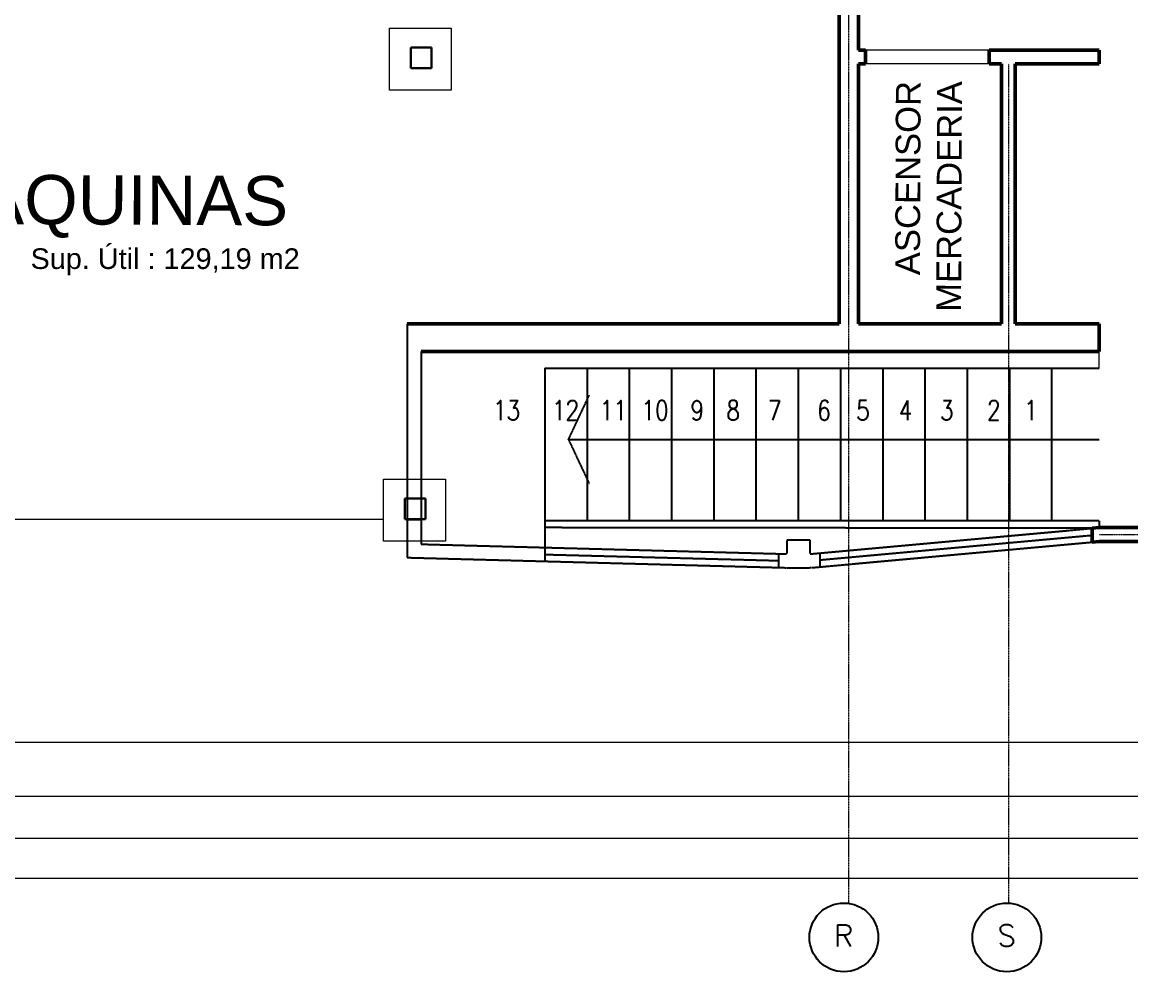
# Model space of a CAD drawing. Header units: inches. Extents: x -955375 to 106222, y -96450 to 64845.
# Drawn here: x 76002 to 84246, y 11880 to 18938 of the extents above; entities that cross this region are included whole.
import ezdxf
from ezdxf.enums import TextEntityAlignment as Align

# ---------------------------------------------------------------- set-up
doc = ezdxf.new("R2010")
doc.units = ezdxf.units.IN
doc.header["$MEASUREMENT"] = 0
for name, pattern in [('CENTER2', [1.125, 0.75, -0.125, 0.125, -0.125]), ('CONTINUA', [0]), ('HIDDEN', [0.375, 0.25, -0.125])]:
    doc.linetypes.add(name, pattern=pattern)
for name, color, linetype in [('023_MUROS_2', 7, 'Continuous'), ('A_INDICADORES', 1, 'Continuous'), ('A_TEXTOLOCAL', 3, 'Continuous'), ('DIBUJO', 2, 'Continuous'), ('VENTANAS', 42, 'Continuous')]:
    doc.layers.add(name, color=color, linetype=linetype)
doc.layers.add('06 textos y cotas', color=4, linetype='Continuous', lineweight=15)
doc.layers.add('ACHUTECH', color=24, linetype='Continuous', lineweight=18)
doc.styles.add('18', font='Romans.shx', dxfattribs={"width": 0.8, "height": 18})
doc.styles.get("Standard").update_dxf_attribs({"font": 'isocp2.shx'})
doc.styles.add('TEXTO-100', font='romans.shx', dxfattribs={"height": 0.15})
doc.dimstyles.new('SUPERPEQUEÑA', dxfattribs={"dimtxt": 0.1, "dimasz": 0.05, "dimexe": 0.1, "dimexo": 0.15, "dimgap": 0.05, "dimtad": 1, "dimzin": 0, "dimdsep": 46, "dimtxsty": 'Standard', "dimblk1": 'CRUZZ', "dimblk2": 'CRUZZ', "dimsah": 1, "dimcen": 0.03, "dimse1": 1, "dimse2": 1, "dimclrd": 109, "dimclre": 4, "dimclrt": 173, "dimadec": 0, "dimazin": 0, "dimtfac": 1, "dimtix": 1, "dimtmove": 1, "dimatfit": 3, "dimldrblk": 'CRUZZ', "dimfxl": 1, "dimtolj": 1, "dimtzin": 0, "dimlwd": -1, "dimarcsym": 0})

# ---------------------------------------------------------------- blocks, each defined once
blk = doc.blocks.new('CRUZ')
at = {"layer": 'DIBUJO', "color": 7, "lineweight": -3}
for p, q in [((-0.2186156304733231, 0), (0.2186156304733231, 0)), ((0, 0.2186156304733231), (0, -0.2186156304733231))]:
    blk.add_line(p, q, dxfattribs=at)
at = {"layer": 'DIBUJO', "color": 7, "lineweight": -3, "const_width": 0.05}
blk.add_lwpolyline([(-0.025000000000091, 0, 1), (0.025000000000091, 0, 1)], format="xyb", close=True, dxfattribs=at)
blk = doc.blocks.new('CRUZZ')
at = {"layer": 'DIBUJO', "color": 3, "xscale": 10, "yscale": 10, "zscale": 10}
blk.add_blockref('CRUZ', (0, 0), dxfattribs=at)
blk = doc.blocks.new('*D104')
at = {"layer": 'ACHUTECH', "color": 7, "ltscale": 500, "transparency": 16777216}
blk.add_line((67501.88872463476, 13588.06786039414), (82077.13362649319, 13588.06786039414), dxfattribs=at)
at = {"layer": 'Defpoints', "color": 0, "linetype": 'CONTINUA', "ltscale": 500, "transparency": 16777216}
for p in [(67501.83872463476, 22658.46661030367), (82077.18362649319, 16695.36059080642), (82077.18362649319, 13588.06786039414)]:
    blk.add_point(p, dxfattribs=at)
at = {"layer": 'ACHUTECH', "color": 7, "linetype": 'CONTINUA', "ltscale": 500, "transparency": 16777216, "xscale": 0.05, "yscale": 0.05, "zscale": 0.05, "rotation": 180}
blk.add_blockref('CRUZZ', (67501.83872463476, 13588.06786039414), dxfattribs=at)
at = {"layer": 'ACHUTECH', "color": 7, "linetype": 'CONTINUA', "ltscale": 500, "transparency": 16777216, "xscale": 0.05, "yscale": 0.05, "zscale": 0.05}
blk.add_blockref('CRUZZ', (82077.18362649319, 13588.06786039414), dxfattribs=at)
at = {"layer": 'ACHUTECH', "color": 7, "linetype": 'CONTINUA', "lineweight": 13, "ltscale": 500, "transparency": 16777216, "insert": (74789.51117556397, 13588.16286039414), "char_height": 0.15, "attachment_point": 5}
blk.add_mtext('\\A1;14575.34', dxfattribs=at)
blk = doc.blocks.new('*D105')
at = {"layer": 'ACHUTECH', "color": 7, "ltscale": 500, "transparency": 16777216}
blk.add_line((82077.2336264932, 13588.06786039414), (82220.32999745823, 13588.06786039414), dxfattribs=at)
at = {"layer": 'Defpoints', "color": 0, "linetype": 'CONTINUA', "ltscale": 500, "transparency": 16777216}
for p in [(82077.18362649319, 16695.36059080642), (82220.37999745824, 16695.36059080642), (82220.37999745824, 13588.06786039414)]:
    blk.add_point(p, dxfattribs=at)
at = {"layer": 'ACHUTECH', "color": 7, "linetype": 'CONTINUA', "ltscale": 500, "transparency": 16777216, "xscale": 0.05, "yscale": 0.05, "zscale": 0.05, "rotation": 180}
blk.add_blockref('CRUZZ', (82077.18362649319, 13588.06786039414), dxfattribs=at)
at = {"layer": 'ACHUTECH', "color": 7, "linetype": 'CONTINUA', "ltscale": 500, "transparency": 16777216, "xscale": 0.05, "yscale": 0.05, "zscale": 0.05}
blk.add_blockref('CRUZZ', (82220.37999745824, 13588.06786039414), dxfattribs=at)
at = {"layer": 'ACHUTECH', "color": 7, "linetype": 'CONTINUA', "lineweight": 13, "ltscale": 500, "transparency": 16777216, "insert": (82148.78181197571, 13588.16287515792), "char_height": 0.15, "attachment_point": 5}
blk.add_mtext('\\A1;143.20', dxfattribs=at)
blk = doc.blocks.new('*D106')
at = {"layer": 'ACHUTECH', "color": 7, "ltscale": 500, "transparency": 16777216}
blk.add_line((82220.42999745824, 13588.06786039414), (83284.07446748952, 13588.06786039414), dxfattribs=at)
at = {"layer": 'Defpoints', "color": 0, "linetype": 'CONTINUA', "ltscale": 500, "transparency": 16777216}
for p in [(82220.37999745824, 16695.36059080642), (83284.12446748953, 16695.36059080642), (83284.12446748953, 13588.06786039414)]:
    blk.add_point(p, dxfattribs=at)
at = {"layer": 'ACHUTECH', "color": 7, "linetype": 'CONTINUA', "ltscale": 500, "transparency": 16777216, "xscale": 0.05, "yscale": 0.05, "zscale": 0.05, "rotation": 180}
blk.add_blockref('CRUZZ', (82220.37999745824, 13588.06786039414), dxfattribs=at)
at = {"layer": 'ACHUTECH', "color": 7, "linetype": 'CONTINUA', "ltscale": 500, "transparency": 16777216, "xscale": 0.05, "yscale": 0.05, "zscale": 0.05}
blk.add_blockref('CRUZZ', (83284.12446748953, 13588.06786039414), dxfattribs=at)
at = {"layer": 'ACHUTECH', "color": 7, "linetype": 'CONTINUA', "lineweight": 13, "ltscale": 500, "transparency": 16777216, "insert": (82752.25223247388, 13588.16286039414), "char_height": 0.15, "attachment_point": 5}
blk.add_mtext('\\A1;1063.74', dxfattribs=at)
blk = doc.blocks.new('*D107')
at = {"layer": 'ACHUTECH', "color": 7, "ltscale": 500, "transparency": 16777216}
blk.add_line((83284.17446748953, 13588.06786039414), (83386.35758960785, 13588.06786039414), dxfattribs=at)
at = {"layer": 'Defpoints', "color": 0, "linetype": 'CONTINUA', "ltscale": 500, "transparency": 16777216}
for p in [(83284.12446748953, 16695.36059080642), (83386.40758960786, 16695.36059080642), (83386.40758960786, 13588.06786039414)]:
    blk.add_point(p, dxfattribs=at)
at = {"layer": 'ACHUTECH', "color": 7, "linetype": 'CONTINUA', "ltscale": 500, "transparency": 16777216, "xscale": 0.05, "yscale": 0.05, "zscale": 0.05, "rotation": 180}
blk.add_blockref('CRUZZ', (83284.12446748953, 13588.06786039414), dxfattribs=at)
at = {"layer": 'ACHUTECH', "color": 7, "linetype": 'CONTINUA', "ltscale": 500, "transparency": 16777216, "xscale": 0.05, "yscale": 0.05, "zscale": 0.05}
blk.add_blockref('CRUZZ', (83386.40758960786, 13588.06786039414), dxfattribs=at)
at = {"layer": 'ACHUTECH', "color": 7, "linetype": 'CONTINUA', "lineweight": 13, "ltscale": 500, "transparency": 16777216, "insert": (83335.26602854869, 13588.16287515792), "char_height": 0.15, "attachment_point": 5}
blk.add_mtext('\\A1;102.28', dxfattribs=at)
blk = doc.blocks.new('*D108')
at = {"layer": 'ACHUTECH', "color": 7, "ltscale": 500, "transparency": 16777216}
blk.add_line((83386.45758960786, 13588.06786039414), (84951.28935801772, 13588.06786039414), dxfattribs=at)
at = {"layer": 'Defpoints', "color": 0, "linetype": 'CONTINUA', "ltscale": 500, "transparency": 16777216}
for p in [(83386.40758960786, 16695.36059080642), (84951.33935801772, 15181.57038345562), (84951.33935801772, 13588.06786039414)]:
    blk.add_point(p, dxfattribs=at)
at = {"layer": 'ACHUTECH', "color": 7, "linetype": 'CONTINUA', "ltscale": 500, "transparency": 16777216, "xscale": 0.05, "yscale": 0.05, "zscale": 0.05, "rotation": 180}
blk.add_blockref('CRUZZ', (83386.40758960786, 13588.06786039414), dxfattribs=at)
at = {"layer": 'ACHUTECH', "color": 7, "linetype": 'CONTINUA', "ltscale": 500, "transparency": 16777216, "xscale": 0.05, "yscale": 0.05, "zscale": 0.05}
blk.add_blockref('CRUZZ', (84951.33935801772, 13588.06786039414), dxfattribs=at)
at = {"layer": 'ACHUTECH', "color": 7, "linetype": 'CONTINUA', "lineweight": 13, "ltscale": 500, "transparency": 16777216, "insert": (84168.8734738128, 13588.16286039414), "char_height": 0.15, "attachment_point": 5}
blk.add_mtext('\\A1;1564.93', dxfattribs=at)
blk = doc.blocks.new('*D23')
at = {"layer": 'ACHUTECH', "color": 7, "ltscale": 500, "transparency": 16777216}
blk.add_line((58848.7365934254, 13185.58365498089), (85769.55433496424, 13185.58365498089), dxfattribs=at)
at = {"layer": 'Defpoints', "color": 0, "linetype": 'CONTINUA', "ltscale": 500, "transparency": 16777216}
for p in [(58848.6865934254, 16280.97807027314), (85769.60433496424, 15258.14684909059), (85769.60433496424, 13185.58365498089)]:
    blk.add_point(p, dxfattribs=at)
at = {"layer": 'ACHUTECH', "color": 7, "linetype": 'CONTINUA', "ltscale": 500, "transparency": 16777216, "xscale": 0.05, "yscale": 0.05, "zscale": 0.05, "rotation": 180}
blk.add_blockref('CRUZZ', (58848.6865934254, 13185.58365498089), dxfattribs=at)
at = {"layer": 'ACHUTECH', "color": 7, "linetype": 'CONTINUA', "ltscale": 500, "transparency": 16777216, "xscale": 0.05, "yscale": 0.05, "zscale": 0.05}
blk.add_blockref('CRUZZ', (85769.60433496424, 13185.58365498089), dxfattribs=at)
at = {"layer": 'ACHUTECH', "color": 7, "linetype": 'CONTINUA', "lineweight": 13, "ltscale": 500, "transparency": 16777216, "insert": (72309.14546419482, 13185.70874224852), "char_height": 0.15, "attachment_point": 5}
blk.add_mtext('\\A1;26920.92', dxfattribs=at)
blk = doc.blocks.new('*D35')
at = {"layer": 'ACHUTECH', "color": 7, "ltscale": 500, "transparency": 16777216}
blk.add_line((67450.74716357507, 12873.41478065978), (82148.73181197711, 12873.41478065978), dxfattribs=at)
at = {"layer": 'Defpoints', "color": 0, "linetype": 'CONTINUA', "ltscale": 500, "transparency": 16777216}
for p in [(82148.78181197711, 12873.41478065978), (67450.69716357507, 12388.4387405114), (82148.78181197711, 12388.4387405114)]:
    blk.add_point(p, dxfattribs=at)
at = {"layer": 'ACHUTECH', "color": 7, "linetype": 'CONTINUA', "ltscale": 500, "transparency": 16777216, "xscale": 0.05, "yscale": 0.05, "zscale": 0.05, "rotation": 180}
blk.add_blockref('CRUZZ', (67450.69716357507, 12873.41478065978), dxfattribs=at)
at = {"layer": 'ACHUTECH', "color": 7, "linetype": 'CONTINUA', "ltscale": 500, "transparency": 16777216, "xscale": 0.05, "yscale": 0.05, "zscale": 0.05}
blk.add_blockref('CRUZZ', (82148.78181197711, 12873.41478065978), dxfattribs=at)
at = {"layer": 'ACHUTECH', "color": 7, "linetype": 'CONTINUA', "lineweight": 13, "ltscale": 500, "transparency": 16777216, "insert": (74799.7394877761, 12873.50978065978), "char_height": 0.15, "attachment_point": 5}
blk.add_mtext('\\A1;14698.08', dxfattribs=at)
blk = doc.blocks.new('*D36')
at = {"layer": 'ACHUTECH', "color": 7, "ltscale": 500, "transparency": 16777216}
blk.add_line((82148.83181197711, 12873.41478065978), (83335.21602854805, 12873.41478065978), dxfattribs=at)
at = {"layer": 'Defpoints', "color": 0, "linetype": 'CONTINUA', "ltscale": 500, "transparency": 16777216}
for p in [(83335.26602854805, 12873.41478065978), (82148.78181197711, 12388.4387405114), (83335.26602854805, 12388.4387405114)]:
    blk.add_point(p, dxfattribs=at)
at = {"layer": 'ACHUTECH', "color": 7, "linetype": 'CONTINUA', "ltscale": 500, "transparency": 16777216, "xscale": 0.05, "yscale": 0.05, "zscale": 0.05, "rotation": 180}
blk.add_blockref('CRUZZ', (82148.78181197711, 12873.41478065978), dxfattribs=at)
at = {"layer": 'ACHUTECH', "color": 7, "linetype": 'CONTINUA', "ltscale": 500, "transparency": 16777216, "xscale": 0.05, "yscale": 0.05, "zscale": 0.05}
blk.add_blockref('CRUZZ', (83335.26602854805, 12873.41478065978), dxfattribs=at)
at = {"layer": 'ACHUTECH', "color": 7, "linetype": 'CONTINUA', "lineweight": 13, "ltscale": 500, "transparency": 16777216, "insert": (82742.02392026258, 12873.50978065978), "char_height": 0.15, "attachment_point": 5}
blk.add_mtext('\\A1;1186.48', dxfattribs=at)
blk = doc.blocks.new('*D37')
at = {"layer": 'ACHUTECH', "color": 7, "ltscale": 500, "transparency": 16777216}
blk.add_line((83335.31602854806, 12873.41478065978), (85022.88754349988, 12873.41478065978), dxfattribs=at)
at = {"layer": 'Defpoints', "color": 0, "linetype": 'CONTINUA', "ltscale": 500, "transparency": 16777216}
for p in [(85022.93754349988, 12873.41478065978), (83335.26602854805, 12388.4387405114), (85022.93754349988, 12388.4387405114)]:
    blk.add_point(p, dxfattribs=at)
at = {"layer": 'ACHUTECH', "color": 7, "linetype": 'CONTINUA', "ltscale": 500, "transparency": 16777216, "xscale": 0.05, "yscale": 0.05, "zscale": 0.05, "rotation": 180}
blk.add_blockref('CRUZZ', (83335.26602854805, 12873.41478065978), dxfattribs=at)
at = {"layer": 'ACHUTECH', "color": 7, "linetype": 'CONTINUA', "ltscale": 500, "transparency": 16777216, "xscale": 0.05, "yscale": 0.05, "zscale": 0.05}
blk.add_blockref('CRUZZ', (85022.93754349988, 12873.41478065978), dxfattribs=at)
at = {"layer": 'ACHUTECH', "color": 7, "linetype": 'CONTINUA', "lineweight": 13, "ltscale": 500, "transparency": 16777216, "insert": (84179.10178602397, 12873.50978065978), "char_height": 0.15, "attachment_point": 5}
blk.add_mtext('\\A1;1687.67', dxfattribs=at)
blk = doc.blocks.new('*D41')
at = {"layer": 'ACHUTECH', "color": 7, "ltscale": 500, "transparency": 16777216}
blk.add_line((5947.905833836784, 12576.20167328493), (93553.29992816785, 12576.20167328493), dxfattribs=at)
at = {"layer": 'Defpoints', "color": 0, "linetype": 'CONTINUA', "ltscale": 500, "transparency": 16777216}
for p in [(93553.34992816785, 16393.48950460339), (5947.855833836784, 14040.97769588171), (93553.34992816785, 12576.20167328493)]:
    blk.add_point(p, dxfattribs=at)
at = {"layer": 'ACHUTECH', "color": 7, "linetype": 'CONTINUA', "ltscale": 500, "transparency": 16777216, "xscale": 0.05, "yscale": 0.05, "zscale": 0.05, "rotation": 180}
blk.add_blockref('CRUZZ', (5947.855833836784, 12576.20167328493), dxfattribs=at)
at = {"layer": 'ACHUTECH', "color": 7, "linetype": 'CONTINUA', "ltscale": 500, "transparency": 16777216, "xscale": 0.05, "yscale": 0.05, "zscale": 0.05}
blk.add_blockref('CRUZZ', (93553.34992816785, 12576.20167328493), dxfattribs=at)
at = {"layer": 'ACHUTECH', "color": 7, "linetype": 'CONTINUA', "lineweight": 13, "ltscale": 500, "transparency": 16777216, "insert": (49750.60288100232, 12576.29667328493), "char_height": 0.15, "attachment_point": 5}
blk.add_mtext('\\A1;87605.49', dxfattribs=at)
blk = doc.blocks.new('*D209')
at = {"layer": 'ACHUTECH', "color": 7, "ltscale": 500, "transparency": 16777216}
blk.add_line((95544.06483844615, 59153.03458211519), (95544.06483844617, 15079.33726133732), dxfattribs=at)
at = {"layer": 'Defpoints', "color": 0, "linetype": 'CONTINUA', "ltscale": 500, "transparency": 16777216}
for p in [(30945.85087955169, 59153.08458211519), (85094.53572898336, 15079.28726133732), (95544.06483844617, 15079.28726133732)]:
    blk.add_point(p, dxfattribs=at)
at = {"layer": 'ACHUTECH', "color": 7, "linetype": 'CONTINUA', "ltscale": 500, "transparency": 16777216, "xscale": 0.05, "yscale": 0.05, "zscale": 0.05}
for p, rotation in [((95544.06483844615, 59153.0845821152), 90), ((95544.06483844617, 15079.28726133732), 270)]:
    blk.add_blockref('CRUZZ', p, dxfattribs=dict(at, rotation=rotation))
at = {"layer": 'ACHUTECH', "color": 7, "linetype": 'CONTINUA', "lineweight": 13, "ltscale": 500, "transparency": 16777216, "insert": (95543.96983844615, 37116.18592172622), "char_height": 0.15, "attachment_point": 5, "rotation": 90}
blk.add_mtext('\\A1;44073.80', dxfattribs=at)

msp = doc.modelspace()

# ---------------------------------------------------------------- linework, layer by layer
at = {"layer": '023_MUROS_2', "color": 7, "lineweight": 50}
for p, q in [((82077.18362649319, 16695.36059080642), (82077.18362649319, 22556.18348818598)), ((82220.37999745882, 19774.08256656766), (82220.37999745882, 18730.7947209609)), ((82220.37999745882, 18730.7947209609), (82271.52155851769, 18730.7947209609)), ((82271.52155851769, 18730.7947209609), (82271.52155851769, 18628.51159884255)), ((83192.0696575829, 18730.7947209609), (84010.33463452921, 18730.7947209609)), ((83192.0696575829, 18730.7947209609), (83192.0696575829, 18628.51159884255)), ((84010.33463452921, 18730.7947209609), (84010.33463452921, 18628.51159884255)), ((82271.52155851769, 18628.51159884255), (82220.37999745882, 18628.51159884255)), ((82220.37999745882, 18628.51159884255), (82220.37999745824, 16695.36059080642)), ((83284.12446748953, 18628.51159884255), (83192.0696575829, 18628.51159884255)), ((83284.12446748953, 18628.51159884255), (83284.12446748953, 16695.36059080642)), ((84010.33463452921, 18628.51159884255), (83386.40758960786, 18628.51159884255)), ((83386.40758960786, 18628.51159884255), (83386.40758960786, 16695.36059080642)), ((82077.18362649319, 16695.36059080642), (78865.49359197891, 16695.36059080651)), ((82220.37999745824, 16695.36059080642), (83284.12446748953, 16695.36059080642)), ((83386.40758960786, 16695.36059080642), (84010.33463452921, 16695.36059080642)), ((84010.33463452921, 16695.36059080642), (84010.33463452921, 16490.79434656996)), ((78967.77671409817, 16490.79434656996), (84010.33463452967, 16490.79434656996)), ((83957.89587140329, 15176.79825957888), (84010.33463452863, 15181.57038345562)), ((83957.89587140329, 15176.79825957888), (83957.89587140329, 15074.09247261597)), ((84010.33463452863, 15181.57038345562), (84951.33935801772, 15181.57038345562)), ((83957.89587140329, 15074.09247261597), (84010.33463452863, 15078.9740456204)), ((84010.33463452863, 15079.28726133731), (85094.53572898333, 15079.28726133731))]:
    msp.add_line(p, q, dxfattribs=at)
at = {"layer": '06 textos y cotas', "color": 7, "linetype": 'CENTER2', "lineweight": 5}
for p, q in [((82148.781811977, 12388.93784897013), (82148.78181197583, 22556.18348818598)), ((83335.26602854898, 18628.51159884255), (83335.26602854782, 12391.38012220543)), ((84010.33463452863, 15130.42882239648), (96031.68717033847, 15130.42882239648))]:
    msp.add_line(p, q, dxfattribs=at)
at = {"layer": '06 textos y cotas', "color": 7, "linetype": 'HIDDEN', "lineweight": -3}
for p, q in [((78865.49359197891, 16695.36059080651), (78865.49359197938, 14959.24955631467)), ((78967.7767140976, 16490.79434656996), (78967.7767140976, 15058.83063691367)), ((79888.32481316224, 16368.05460002802), (79888.32481316247, 15033.61663939604)), ((79888.32481316224, 16368.05460002802), (84010.33463452921, 16368.05460002802)), ((80202.3339980651, 16368.05460002802), (80202.33399806557, 15232.71194451493)), ((80516.3431829689, 16368.05460002802), (80516.34318296856, 15232.71194451493)), ((80830.35236787202, 16368.05460002802), (80830.35236787202, 15232.71194451493)), ((81144.36155277501, 16368.05460002802), (81144.36155277501, 15232.71194451493)), ((81458.37073767788, 16368.05460002802), (81458.37073767834, 15232.71194451493)), ((81772.37992258146, 16368.05460002802), (81772.37992258192, 15232.71194451493)), ((82086.38910748479, 16368.05460002802), (82086.38910748479, 15232.71194451478)), ((82400.3982923879, 16368.05460002802), (82400.3982923879, 15232.71194451478)), ((82714.40747729134, 16368.05460002802), (82714.40747729134, 15232.71194451478)), ((83028.41666219493, 16368.05460002802), (83028.41666219493, 15232.71194451478)), ((83342.4258470978, 16368.05460002802), (83342.4258470978, 15232.71194451478)), ((83656.43503200066, 16368.05460002802), (83656.43503200066, 15232.71194451478)), ((80064.44026393135, 15836.18236501294), (80217.8649471089, 16163.48835579152)), ((80064.44026393135, 15836.18236501294), (84010.33463452921, 15836.18236501303)), ((80064.44026393135, 15836.18236501294), (80217.8649471089, 15508.87637423423)), ((84010.33463452863, 15232.71194451478), (79888.32481316224, 15232.71194451493)), ((83957.89587140329, 15176.79825957882), (79888.32481316224, 15181.57038345562)), ((81861.38651579562, 14986.00805482276), (83957.89587140329, 15176.79825957882)), ((84010.33463452863, 15232.71194451478), (84010.33463452863, 15181.57038345562)), ((81861.38651579562, 15088.29117694106), (81687.5052081943, 15088.29117694106)), ((81687.5052081943, 15088.29117694106), (81687.5052081943, 14986.00805482276)), ((81861.38651579562, 14986.00805482276), (81861.38651579562, 15088.29117694106)), ((81932.69005346077, 14941.56574899424), (83957.89587140329, 15125.44439987944)), ((78967.7767140976, 15058.83063691367), (81687.5052081943, 14986.00805482276)), ((79887.67293105219, 15034.19978941562), (79887.67293105219, 14931.88000858499)), ((81870.65635726113, 14884.14585815758), (83957.89587140329, 15074.09247261597)), ((84010.33463452863, 15079.28726133731), (84010.33463452863, 15078.9740456204)), ((78865.49359197938, 14959.24955631467), (81684.76748917256, 14883.76157828283)), ((79886.87042455628, 14982.49342193787), (81626.48600706324, 14936.7070212516)), ((81626.48600706324, 14987.64188547648), (81626.48600706324, 14885.32210464585)), ((81932.69005346077, 14992.49694384899), (81932.69005346077, 14889.7911568862)), ((81684.76748917256, 14883.76157828283), (81870.65635726113, 14884.14585815758))]:
    msp.add_line(p, q, dxfattribs=at)
at = {"layer": 'A_INDICADORES', "color": 7}
for centre in [(82111.77222513063, 12135.92248941532), (83323.95764499853, 12135.92248941532)]:
    msp.add_circle(centre, 255.7078052957702, dxfattribs=at)
at = {"layer": 'A_TEXTOLOCAL', "color": 7, "lineweight": 30}
for p, q in [((78891.71946858628, 18597.80281991031), (78891.71946858628, 18751.22750308777)), ((78891.71946858628, 18751.22750308777), (79045.14415176371, 18751.22750308777)), ((79045.14415176371, 18751.22750308777), (79045.1441517622, 18597.80281991031)), ((79045.1441517622, 18597.80281991031), (78891.71946858628, 18597.80281991031)), ((78847.79412816609, 15244.42430080247), (78847.79412816609, 15397.84898397991)), ((78847.79412816609, 15397.84898397991), (79001.21881134353, 15397.84898397991)), ((79001.21881134353, 15397.84898397991), (79001.21881134166, 15244.42430080247)), ((79001.21881134166, 15244.42430080247), (78847.79412816609, 15244.42430080247)), ((78967.77671409817, 15242.94025672654), (78865.49359197984, 15242.94025672654))]:
    msp.add_line(p, q, dxfattribs=at)
at = {"layer": 'ACHUTECH', "color": 7, "linetype": 'CONTINUA', "lineweight": 13, "ltscale": 500}
for p, q in [((78732.52553322466, 18894.44771635046), (79192.79958275743, 18894.44771635046)), ((78732.52553322466, 18434.17366681805), (78732.52553322466, 18894.44771635046)), ((79192.79958275743, 18894.44771635046), (79192.79958275743, 18434.17366681805)), ((83192.0696575829, 18730.7947209609), (82271.52155851769, 18730.7947209609)), ((83192.0696575829, 18628.51159884255), (82271.52155851769, 18628.51159884225)), ((79192.79958275743, 18434.17366681805), (78732.52553322466, 18434.17366681805)), ((84010.33463452921, 16368.05460002802), (84010.33463452967, 16490.79434656996)), ((78688.60019280436, 15541.06919724271), (79148.87424233691, 15541.06919724271)), ((78688.60019280436, 15080.79514771033), (78688.60019280436, 15541.06919724271)), ((79148.87424233691, 15541.06919724271), (79148.87424233691, 15080.79514771033)), ((78688.60019280436, 15242.94025672654), (75889.05473833537, 15242.94025672654)), ((79148.87424233691, 15080.79514771033), (78688.60019280436, 15080.79514771033))]:
    msp.add_line(p, q, dxfattribs=at)

# ---------------------------------------------------------------- texts
at = {"color": 7, "insert": (76064.64165584814, 17057.9166852205), "char_height": 153.4246831774621, "width": 2503.056560386891, "attachment_point": 7}
msp.add_mtext('{\\fArial|b0|i0|c0|p34;Sup. Útil : 129,19 m2}', dxfattribs=at)
at = {"layer": 'A_TEXTOLOCAL', "color": 7, "attachment_point": 3, "style": 'TEXTO-100'}
for s, insert, char_height, width, rotation in [('{\\fArial|b0|i0|c0|p34;ASCENSOR\\PMERCADERIA}', (82498.86335601703, 18501.84166031362), 184.1096198129545, 4924.448233419575, 89.77913318701569), ('{\\fArial|b0|i0|c0|p34;SALA DE MÁQUINAS}', (77980.71538499663, 17794.6444736941), 366.4657689674971, 11882.14954763618, 359.7555448565112)]:
    msp.add_mtext(s, dxfattribs=dict(at, insert=insert, char_height=char_height, width=width, rotation=rotation))
at = {"layer": 'A_TEXTOLOCAL', "color": 7, "style": 'TEXTO-100'}
for tag, p in [('R', (82110.18971493853, 12149.15123368983)), ('S', (83322.37513480667, 12149.15123368983))]:
    msp.add_attdef(tag, text='1', height=159.8173783098563, dxfattribs=at).set_placement(p, align=Align.MIDDLE)
at = {"layer": 'VENTANAS', "color": 7, "linetype": 'Continuous', "style": '18', "width": 0.8}
for s, p in [('13', (79502.94003065107, 15979.81041245484)), ('12', (79941.72111935762, 15979.81041245484)), ('11', (80296.50089845117, 15979.81041245484)), ('10', (80607.16641093028, 15979.81041245484)), ('9', (80970.51871613802, 15979.81041245484)), ('8', (81238.41606114723, 15979.81041245484)), ('7', (81546.69638041043, 15979.81041245484)), ('6', (81913.70913065535, 15979.81041245484)), ('5', (82203.63999319554, 15979.81041245484)), ('4', (82519.2648183039, 15979.81041245484)), ('3', (82827.54513756731, 15979.81041245484)), ('2', (83176.20843108889, 15979.81041245484)), ('1', (83452.65468643408, 15979.81041245484))]:
    msp.add_text(s, height=147.2876958503636, dxfattribs=at).set_placement(p)

# ---------------------------------------------------------------- dimensions: what is measured, and where the dimension line sits
at = {"layer": 'ACHUTECH', "color": 7, "linetype": 'CONTINUA', "lineweight": 13, "ltscale": 500}
dim = msp.add_linear_dim(base=(95544.06483844617, 15079.28726133732), p1=(30945.85087955168, 59153.08458211516), p2=(85094.53572898333, 15079.28726133731), angle=90, dimstyle='SUPERPEQUEÑA', override={"dimtxt": 0.15, "dimgap": 0.02, "dimclrd": 7, "dimclrt": 7, "dimfxl": 0.2}, dxfattribs=at)
dim.commit()
dim.dimension.update_dxf_attribs({"geometry": '*D209', "text_midpoint": (95543.96983844615, 37116.18592172622)})
for base, p1, p2, override, picture, middle in [((82077.18362649319, 13588.06786039414), (67501.83872463476, 22658.46661030367), (82077.18362649319, 16695.36059080642), {"dimtxt": 0.15, "dimgap": 0.02, "dimclrd": 7, "dimclrt": 7, "dimfxl": 0.2}, '*D104', (74789.51117556397, 13588.16286039414)), ((82220.37999745824, 13588.06786039414), (82077.18362649319, 16695.36059080642), (82220.37999745824, 16695.36059080642), {"dimtxt": 0.15, "dimgap": 0.02, "dimclrd": 7, "dimclrt": 7, "dimfxl": 0.2}, '*D105', (82148.78181197571, 13588.16287515792)), ((83284.12446748953, 13588.06786039414), (82220.37999745824, 16695.36059080642), (83284.12446748953, 16695.36059080642), {"dimtxt": 0.15, "dimgap": 0.02, "dimclrd": 7, "dimclrt": 7, "dimfxl": 0.2}, '*D106', (82752.25223247388, 13588.16286039414)), ((83386.40758960786, 13588.06786039414), (83284.12446748953, 16695.36059080642), (83386.40758960786, 16695.36059080642), {"dimtxt": 0.15, "dimgap": 0.02, "dimclrd": 7, "dimclrt": 7, "dimfxl": 0.2}, '*D107', (83335.26602854869, 13588.16287515792)), ((84951.33935801772, 13588.06786039414), (83386.40758960786, 16695.36059080642), (84951.33935801772, 15181.57038345562), {"dimtxt": 0.15, "dimgap": 0.02, "dimclrd": 7, "dimclrt": 7, "dimfxl": 0.2}, '*D108', (84168.8734738128, 13588.16286039414)), ((93553.34992816785, 12576.20167328493), (5947.855833836784, 14040.97769588171), (93553.34992816785, 16393.48950460339), {"dimtxt": 0.15, "dimgap": 0.02, "dimclrd": 7, "dimclrt": 7, "dimfxl": 0.2}, '*D41', (49750.60288100232, 12576.29667328493)), ((85769.60433496424, 13185.58365498089), (58848.6865934254, 16280.97807027314), (85769.60433496424, 15258.14684909059), {"dimtxt": 0.15, "dimclrd": 7, "dimclrt": 7, "dimfxl": 0.2}, '*D23', (72309.14546419482, 13185.70874224852)), ((82148.78181197711, 12873.41478065978), (67450.69716357507, 12388.4387405114), (82148.78181197711, 12388.4387405114), {"dimtxt": 0.15, "dimgap": 0.02, "dimclrd": 7, "dimclrt": 7, "dimfxl": 0.2}, '*D35', (74799.7394877761, 12873.50978065978)), ((83335.26602854805, 12873.41478065978), (82148.78181197711, 12388.4387405114), (83335.26602854805, 12388.4387405114), {"dimtxt": 0.15, "dimgap": 0.02, "dimclrd": 7, "dimclrt": 7, "dimfxl": 0.2}, '*D36', (82742.02392026258, 12873.50978065978)), ((85022.93754349988, 12873.41478065978), (83335.26602854805, 12388.4387405114), (85022.93754349988, 12388.4387405114), {"dimtxt": 0.15, "dimgap": 0.02, "dimclrd": 7, "dimclrt": 7, "dimfxl": 0.2}, '*D37', (84179.10178602397, 12873.50978065978))]:
    dim = msp.add_linear_dim(base=base, p1=p1, p2=p2, dimstyle='SUPERPEQUEÑA', override=override, dxfattribs=at)
    dim.commit()
    dim.dimension.update_dxf_attribs({"geometry": picture, "text_midpoint": middle})

doc.saveas('drawing.dxf')
